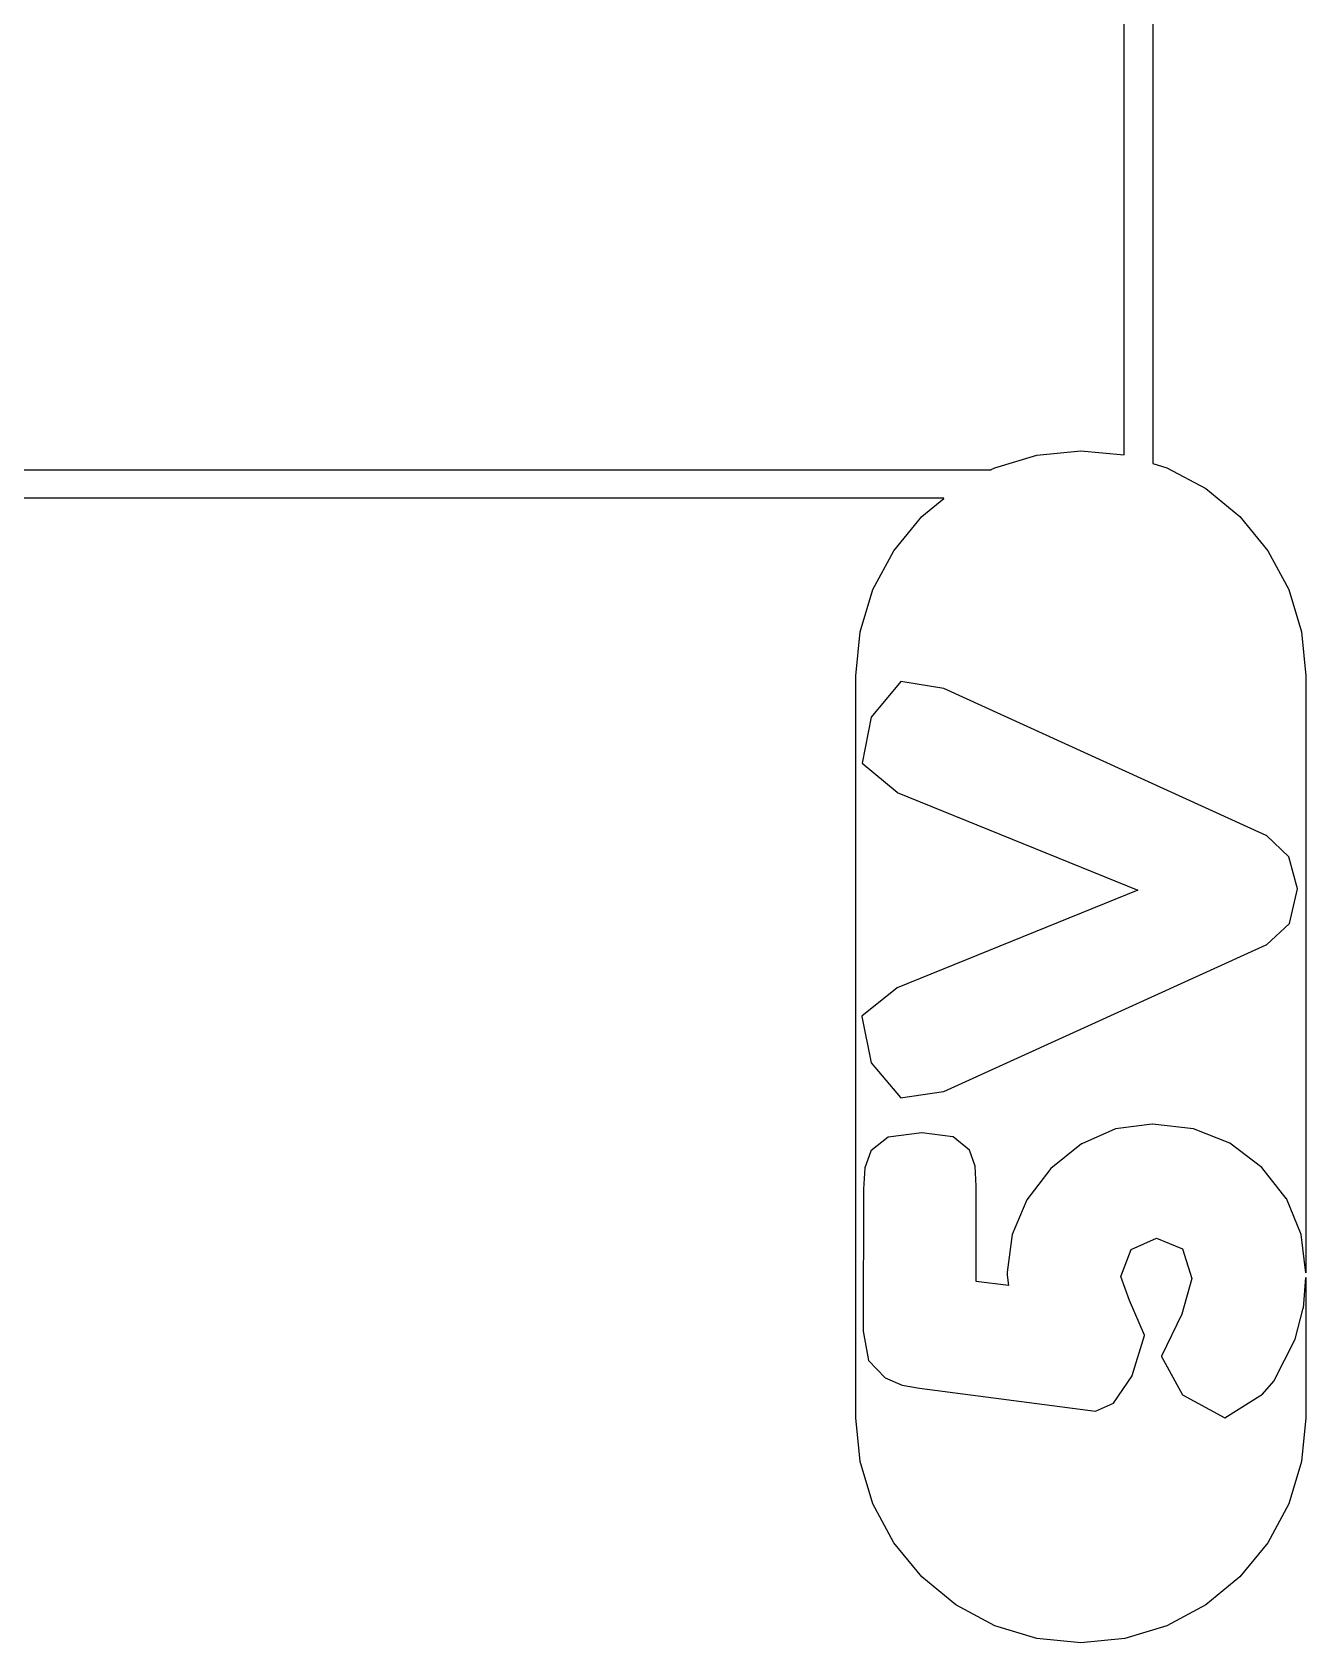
# Model space of a CAD drawing. Header units: metres. Extents: x 89 to 153, y -105 to 4.
# Drawn here: x 131.37 to 135.78, y -94.07 to -88.48 of the extents above; entities that cross this region are included whole.
import ezdxf

# ---------------------------------------------------------------- set-up
doc = ezdxf.new("R2010")
doc.units = ezdxf.units.M

msp = doc.modelspace()

# ---------------------------------------------------------------- linework, layer by layer
for points in [[(135.2495, -75.05), (135.2495, -89.9789), (135.2495, -89.9789), (135.2495, -89.9789), (135.2495, -89.9789), (135.2495, -89.9789), (135.2495, -89.9789), (135.2495, -89.9789), (135.2495, -89.9789), (135.2495, -89.9789), (135.2495, -89.9789), (135.2495, -89.9789), (135.2495, -89.9789), (135.2495, -89.979), (135.2495, -89.979), (135.2495, -89.979), (135.2495, -89.979), (135.2495, -89.979), (135.2495, -89.979), (135.2495, -89.979), (135.2495, -89.979), (135.2496, -89.979), (135.2496, -89.979), (135.2496, -89.979), (135.2496, -89.979), (135.2496, -89.979), (135.2496, -89.979), (135.2496, -89.9791), (135.2496, -89.9791), (135.2496, -89.9791), (135.2496, -89.9791), (135.2496, -89.9791), (135.2496, -89.9791), (135.2496, -89.9791), (135.2496, -89.9791), (135.2496, -89.9791), (135.2496, -89.9791), (135.2496, -89.9791), (135.2496, -89.9791), (135.2496, -89.9791), (135.2496, -89.9792), (135.2496, -89.9792), (135.2496, -89.9792), (135.2496, -89.9792), (135.2496, -89.9792), (135.2496, -89.9792), (135.2497, -89.9792), (135.2497, -89.9792), (135.2497, -89.9792), (135.2497, -89.9792), (135.2497, -89.9792), (135.2497, -89.9792), (135.2497, -89.9792), (135.2497, -89.9792), (135.2497, -89.9792), (135.2497, -89.9792), (135.2497, -89.9792), (135.2497, -89.9792), (135.2497, -89.9793), (135.2497, -89.9793), (135.2497, -89.9793), (135.2497, -89.9793), (135.2497, -89.9793), (135.2498, -89.9793), (135.2498, -89.9793), (135.2498, -89.9793), (135.2498, -89.9793), (135.2498, -89.9793), (135.2498, -89.9793), (135.2498, -89.9793), (135.2498, -89.9793), (135.2498, -89.9793), (135.2498, -89.9793), (135.2498, -89.9793), (135.2498, -89.9793), (135.2498, -89.9793), (135.2499, -89.9793), (135.2499, -89.9793), (135.2499, -89.9793), (135.2499, -89.9793), (135.2499, -89.9793), (135.2984, -89.994), (135.4332, -90.0661), (135.5513, -90.1631), (135.6483, -90.2812), (135.7204, -90.416), (135.7647, -90.5623), (135.7797, -90.7144), (135.7797, -92.783), (135.7635, -92.6502), (135.7635, -92.6501), (135.7635, -92.6501), (135.7635, -92.6501), (135.7635, -92.6501), (135.7635, -92.6501), (135.7635, -92.6501), (135.7635, -92.6501), (135.7635, -92.6501), (135.7635, -92.6501), (135.7635, -92.6501), (135.7635, -92.6501), (135.7635, -92.6501), (135.7635, -92.6501), (135.7635, -92.6501), (135.7635, -92.65), (135.7635, -92.65), (135.7635, -92.65), (135.7635, -92.65), (135.7635, -92.65), (135.7123, -92.5263), (135.7123, -92.5263), (135.7123, -92.5263), (135.7123, -92.5263), (135.7123, -92.5263), (135.7123, -92.5262), (135.7123, -92.5262), (135.7123, -92.5262), (135.7123, -92.5262), (135.7123, -92.5262), (135.7123, -92.5262), (135.7123, -92.5262), (135.7123, -92.5262), (135.7123, -92.5262), (135.7123, -92.5262), (135.7123, -92.5262), (135.7123, -92.5262), (135.7122, -92.5262), (135.7122, -92.5262), (135.7122, -92.5262), (135.627, -92.4181), (135.627, -92.4181), (135.627, -92.4181), (135.627, -92.4181), (135.627, -92.4181), (135.627, -92.4181), (135.627, -92.4181), (135.627, -92.4181), (135.627, -92.4181), (135.627, -92.4181), (135.627, -92.4181), (135.627, -92.4181), (135.6269, -92.4181), (135.6269, -92.4181), (135.6269, -92.4181), (135.6269, -92.4181), (135.6269, -92.4181), (135.6269, -92.4181), (135.6269, -92.4181), (135.6269, -92.4181), (135.5166, -92.3346), (135.5166, -92.3346), (135.5166, -92.3346), (135.5166, -92.3346), (135.5166, -92.3346), (135.5166, -92.3346), (135.5166, -92.3346), (135.5166, -92.3346), (135.5166, -92.3346), (135.5166, -92.3346), (135.5166, -92.3346), (135.5166, -92.3346), (135.5166, -92.3346), (135.5166, -92.3346), (135.5165, -92.3346), (135.5165, -92.3345), (135.5165, -92.3345), (135.5165, -92.3345), (135.5165, -92.3345), (135.5165, -92.3345), (135.3903, -92.2845), (135.3903, -92.2845), (135.3903, -92.2845), (135.3902, -92.2845), (135.3902, -92.2845), (135.3902, -92.2845), (135.3902, -92.2845), (135.3902, -92.2845), (135.3902, -92.2844), (135.3902, -92.2844), (135.3902, -92.2844), (135.3902, -92.2844), (135.3902, -92.2844), (135.3902, -92.2844), (135.3902, -92.2844), (135.3902, -92.2844), (135.3902, -92.2844), (135.3902, -92.2844), (135.3902, -92.2844), (135.3901, -92.2844), (135.2479, -92.2677), (135.2479, -92.2677), (135.2479, -92.2677), (135.2479, -92.2677), (135.2479, -92.2677), (135.2479, -92.2677), (135.2479, -92.2677), (135.2479, -92.2677), (135.2479, -92.2677), (135.2478, -92.2677), (135.2478, -92.2677), (135.2478, -92.2677), (135.2478, -92.2677), (135.2478, -92.2677), (135.2478, -92.2677), (135.2478, -92.2677), (135.2478, -92.2677), (135.2478, -92.2677), (135.2478, -92.2677), (135.2478, -92.2677), (135.1201, -92.2849), (135.1201, -92.2849), (135.1201, -92.2849), (135.1201, -92.2849), (135.1201, -92.2849), (135.1201, -92.2849), (135.1201, -92.2849), (135.1201, -92.2849), (135.12, -92.2849), (135.12, -92.2849), (135.12, -92.2849), (135.12, -92.2849), (135.12, -92.2849), (135.12, -92.2849), (135.12, -92.2849), (135.12, -92.2849), (135.12, -92.2849), (135.12, -92.2849), (135.12, -92.2849), (135.12, -92.285), (135.003, -92.3365), (135.003, -92.3365), (135.003, -92.3365), (135.003, -92.3365), (135.003, -92.3365), (135.003, -92.3365), (135.003, -92.3365), (135.003, -92.3365), (135.003, -92.3365), (135.003, -92.3365), (135.003, -92.3365), (135.0029, -92.3365), (135.0029, -92.3365), (135.0029, -92.3365), (135.0029, -92.3365), (135.0029, -92.3365), (135.0029, -92.3365), (135.0029, -92.3365), (135.0029, -92.3365), (135.0029, -92.3365), (134.8967, -92.4224), (134.8967, -92.4224), (134.8967, -92.4224), (134.8967, -92.4224), (134.8967, -92.4224), (134.8966, -92.4224), (134.8966, -92.4224), (134.8966, -92.4224), (134.8966, -92.4224), (134.8966, -92.4224), (134.8966, -92.4224), (134.8966, -92.4224), (134.8966, -92.4224), (134.8966, -92.4224), (134.8126, -92.5309), (134.8125, -92.5309), (134.8125, -92.5309), (134.8125, -92.5309), (134.8125, -92.5309), (134.8125, -92.531), (134.8125, -92.531), (134.8125, -92.531), (134.8125, -92.531), (134.8125, -92.531), (134.8125, -92.531), (134.8125, -92.531), (134.8125, -92.531), (134.8125, -92.531), (134.8125, -92.531), (134.8125, -92.531), (134.8125, -92.531), (134.8125, -92.531), (134.8125, -92.531), (134.8125, -92.531), (134.7621, -92.6505), (134.7621, -92.6505), (134.7621, -92.6505), (134.762, -92.6505), (134.762, -92.6505), (134.762, -92.6505), (134.762, -92.6505), (134.762, -92.6505), (134.762, -92.6505), (134.762, -92.6506), (134.762, -92.6506), (134.762, -92.6506), (134.762, -92.6506), (134.762, -92.6506), (134.762, -92.6506), (134.762, -92.6506), (134.762, -92.6506), (134.762, -92.6506), (134.762, -92.6506), (134.762, -92.6506), (134.7452, -92.7811), (134.7452, -92.7811), (134.7452, -92.7811), (134.7452, -92.7811), (134.7452, -92.7811), (134.7452, -92.7811), (134.7452, -92.7811), (134.7452, -92.7811), (134.7452, -92.7918), (134.7452, -92.7919), (134.7452, -92.7919), (134.7452, -92.7919), (134.7452, -92.7919), (134.7452, -92.7919), (134.7452, -92.7919), (134.7452, -92.7919), (134.7494, -92.8277), (134.6368, -92.8129), (134.6368, -92.4828), (134.6368, -92.4828), (134.6368, -92.4828), (134.6368, -92.4828), (134.6368, -92.4828), (134.6368, -92.4828), (134.6368, -92.4828), (134.6335, -92.4141), (134.6335, -92.4141), (134.6335, -92.4141), (134.6335, -92.4141), (134.6335, -92.4141), (134.6335, -92.4141), (134.6335, -92.4141), (134.6335, -92.4141), (134.6335, -92.4141), (134.6335, -92.4141), (134.6335, -92.4141), (134.6335, -92.4141), (134.6335, -92.414), (134.6335, -92.414), (134.6335, -92.414), (134.6335, -92.414), (134.6335, -92.414), (134.6335, -92.414), (134.6335, -92.414), (134.6335, -92.414), (134.6142, -92.3582), (134.6142, -92.3582), (134.6142, -92.3582), (134.6142, -92.3582), (134.6142, -92.3582), (134.6142, -92.3582), (134.6142, -92.3582), (134.6142, -92.3582), (134.6142, -92.3582), (134.6142, -92.3581), (134.6142, -92.3581), (134.6142, -92.3581), (134.6142, -92.3581), (134.6142, -92.3581), (134.6142, -92.3581), (134.6142, -92.3581), (134.6142, -92.3581), (134.6142, -92.3581), (134.6141, -92.3581), (134.6141, -92.3581), (134.6141, -92.3581), (134.6141, -92.3581), (134.6141, -92.3581), (134.6141, -92.3581), (134.6141, -92.358), (134.6141, -92.358), (134.6141, -92.358), (134.6141, -92.358), (134.6141, -92.358), (134.6141, -92.358), (134.6141, -92.358), (134.6141, -92.358), (134.6141, -92.358), (134.6141, -92.358), (134.6141, -92.358), (134.6141, -92.358), (134.6141, -92.358), (134.614, -92.358), (134.5572, -92.3118), (134.5572, -92.3118), (134.5572, -92.3118), (134.5572, -92.3118), (134.5572, -92.3118), (134.5572, -92.3118), (134.5571, -92.3118), (134.5571, -92.3118), (134.5571, -92.3118), (134.5571, -92.3118), (134.5571, -92.3118), (134.5571, -92.3118), (134.5571, -92.3118), (134.5571, -92.3118), (134.5571, -92.3118), (134.5571, -92.3118), (134.5571, -92.3118), (134.5571, -92.3118), (134.5571, -92.3118), (134.5571, -92.3118), (134.5571, -92.3118), (134.557, -92.3118), (134.557, -92.3118), (134.557, -92.3118), (134.557, -92.3118), (134.557, -92.3118), (134.557, -92.3118), (134.557, -92.3117), (134.557, -92.3117), (134.557, -92.3117), (134.557, -92.3117), (134.557, -92.3117), (134.557, -92.3117), (134.557, -92.3117), (134.557, -92.3117), (134.5569, -92.3117), (134.5569, -92.3117), (134.5569, -92.3117), (134.4496, -92.2978), (134.4496, -92.2978), (134.4496, -92.2978), (134.4496, -92.2978), (134.4496, -92.2978), (134.4496, -92.2978), (134.4496, -92.2978), (134.4496, -92.2978), (134.4496, -92.2978), (134.4496, -92.2978), (134.4496, -92.2978), (134.4496, -92.2978), (134.4495, -92.2978), (134.4495, -92.2978), (134.4495, -92.2978), (134.4495, -92.2978), (134.4495, -92.2978), (134.4495, -92.2978), (134.4495, -92.2978), (134.4495, -92.2978), (134.3326, -92.3128), (134.3325, -92.3128), (134.3325, -92.3128), (134.3325, -92.3128), (134.3325, -92.3128), (134.3325, -92.3128), (134.3325, -92.3128), (134.3325, -92.3128), (134.3325, -92.3128), (134.3325, -92.3128), (134.3325, -92.3128), (134.3325, -92.3128), (134.3325, -92.3128), (134.3325, -92.3128), (134.3325, -92.3128), (134.3324, -92.3128), (134.3324, -92.3128), (134.3324, -92.3128), (134.3324, -92.3128), (134.3324, -92.3128), (134.3324, -92.3128), (134.3324, -92.3129), (134.3324, -92.3129), (134.3324, -92.3129), (134.3324, -92.3129), (134.3324, -92.3129), (134.3324, -92.3129), (134.3324, -92.3129), (134.3324, -92.3129), (134.3324, -92.3129), (134.3323, -92.3129), (134.3323, -92.3129), (134.3323, -92.3129), (134.3323, -92.3129), (134.3323, -92.3129), (134.3323, -92.3129), (134.3323, -92.3129), (134.3323, -92.3129), (134.2722, -92.3612), (134.2722, -92.3612), (134.2722, -92.3612), (134.2722, -92.3612), (134.2722, -92.3612), (134.2722, -92.3612), (134.2722, -92.3612), (134.2722, -92.3612), (134.2722, -92.3612), (134.2722, -92.3612), (134.2722, -92.3612), (134.2722, -92.3613), (134.2722, -92.3613), (134.2722, -92.3613), (134.2721, -92.3613), (134.2721, -92.3613), (134.2721, -92.3613), (134.2721, -92.3613), (134.2721, -92.3613), (134.2721, -92.3613), (134.2721, -92.3613), (134.2721, -92.3613), (134.2721, -92.3613), (134.2721, -92.3613), (134.2721, -92.3613), (134.2721, -92.3613), (134.2721, -92.3613), (134.2721, -92.3614), (134.2721, -92.3614), (134.2721, -92.3614), (134.2721, -92.3614), (134.2721, -92.3614), (134.2721, -92.3614), (134.2721, -92.3614), (134.2721, -92.3614), (134.2721, -92.3614), (134.2721, -92.3614), (134.2721, -92.3614), (134.2517, -92.4194), (134.2517, -92.4194), (134.2517, -92.4194), (134.2517, -92.4194), (134.2517, -92.4194), (134.2517, -92.4194), (134.2517, -92.4194), (134.2517, -92.4194), (134.2517, -92.4194), (134.2517, -92.4194), (134.2517, -92.4194), (134.2517, -92.4194), (134.2517, -92.4195), (134.2517, -92.4195), (134.2516, -92.4195), (134.2516, -92.4195), (134.2516, -92.4195), (134.2516, -92.4195), (134.2516, -92.4195), (134.2516, -92.4195), (134.2474, -92.4935), (134.2474, -92.4935), (134.2474, -92.4935), (134.2474, -92.4935), (134.2474, -92.4935), (134.2474, -92.4936), (134.2474, -92.4936), (134.2474, -92.4936), (134.2452, -92.985), (134.2452, -92.985), (134.2452, -92.985), (134.2452, -92.985), (134.2452, -92.985), (134.2452, -92.985), (134.2452, -92.985), (134.2452, -92.985), (134.2452, -92.985), (134.2452, -92.985), (134.2452, -92.985), (134.2452, -92.9851), (134.2452, -92.9851), (134.2452, -92.9851), (134.2645, -93.087), (134.2645, -93.087), (134.2645, -93.087), (134.2645, -93.087), (134.2645, -93.087), (134.2645, -93.087), (134.2645, -93.087), (134.2645, -93.087), (134.2645, -93.0871), (134.2645, -93.0871), (134.2645, -93.0871), (134.2646, -93.0871), (134.2646, -93.0871), (134.2646, -93.0871), (134.2646, -93.0871), (134.2646, -93.0871), (134.2646, -93.0871), (134.2646, -93.0871), (134.2646, -93.0871), (134.2646, -93.0871), (134.2646, -93.0871), (134.2646, -93.0872), (134.2646, -93.0872), (134.2646, -93.0872), (134.2646, -93.0872), (134.2646, -93.0872), (134.2646, -93.0872), (134.2646, -93.0872), (134.2646, -93.0872), (134.2646, -93.0872), (134.2646, -93.0872), (134.2646, -93.0872), (134.2646, -93.0872), (134.2646, -93.0872), (134.2646, -93.0872), (134.2646, -93.0872), (134.2646, -93.0872), (134.2647, -93.0873), (134.3215, -93.1473), (134.3215, -93.1473), (134.3215, -93.1473), (134.3215, -93.1474), (134.3215, -93.1474), (134.3216, -93.1474), (134.3216, -93.1474), (134.3216, -93.1474), (134.3216, -93.1474), (134.3216, -93.1474), (134.3216, -93.1474), (134.3216, -93.1474), (134.3216, -93.1474), (134.3216, -93.1474), (134.3216, -93.1474), (134.3216, -93.1474), (134.3216, -93.1474), (134.3216, -93.1474), (134.3216, -93.1474), (134.3216, -93.1474), (134.3217, -93.1474), (134.3217, -93.1474), (134.3217, -93.1474), (134.3217, -93.1475), (134.3217, -93.1475), (134.3217, -93.1475), (134.3807, -93.1721), (134.3807, -93.1721), (134.3807, -93.1721), (134.3807, -93.1721), (134.3807, -93.1721), (134.3807, -93.1721), (134.3808, -93.1722), (134.3808, -93.1722), (134.3808, -93.1722), (134.3808, -93.1722), (134.3808, -93.1722), (134.3808, -93.1722), (134.3808, -93.1722), (134.3808, -93.1722), (134.4409, -93.1829), (134.4409, -93.1829), (134.4409, -93.1829), (134.4409, -93.1829), (134.4409, -93.1829), (134.4409, -93.1829), (134.4409, -93.1829), (135.0504, -93.2623), (135.0504, -93.2623), (135.0504, -93.2623), (135.0504, -93.2623), (135.0504, -93.2623), (135.0504, -93.2623), (135.0504, -93.2623), (135.0504, -93.2623), (135.0504, -93.2623), (135.0504, -93.2623), (135.0504, -93.2623), (135.0505, -93.2623), (135.0505, -93.2623), (135.0505, -93.2623), (135.0505, -93.2623), (135.0505, -93.2623), (135.0505, -93.2623), (135.0505, -93.2623), (135.0505, -93.2623), (135.0505, -93.2623), (135.0505, -93.2623), (135.0506, -93.2623), (135.0506, -93.2623), (135.0506, -93.2623), (135.0506, -93.2623), (135.0506, -93.2623), (135.0506, -93.2623), (135.0506, -93.2623), (135.0506, -93.2623), (135.0506, -93.2623), (135.0506, -93.2623), (135.0506, -93.2623), (135.1129, -93.2354), (135.1129, -93.2354), (135.1129, -93.2354), (135.1129, -93.2354), (135.1129, -93.2354), (135.1129, -93.2354), (135.1129, -93.2354), (135.1129, -93.2354), (135.1129, -93.2354), (135.1129, -93.2354), (135.1129, -93.2354), (135.1129, -93.2354), (135.1129, -93.2354), (135.1129, -93.2354), (135.113, -93.2354), (135.113, -93.2354), (135.113, -93.2354), (135.113, -93.2354), (135.113, -93.2354), (135.113, -93.2354), (135.113, -93.2354), (135.113, -93.2353), (135.113, -93.2353), (135.113, -93.2353), (135.113, -93.2353), (135.113, -93.2353), (135.113, -93.2353), (135.113, -93.2353), (135.113, -93.2353), (135.113, -93.2353), (135.113, -93.2353), (135.113, -93.2353), (135.1131, -93.2353), (135.1131, -93.2353), (135.1131, -93.2353), (135.1131, -93.2353), (135.1131, -93.2353), (135.1131, -93.2353), (135.1775, -93.1398), (135.1775, -93.1398), (135.1775, -93.1398), (135.1775, -93.1397), (135.1775, -93.1397), (135.1775, -93.1397), (135.1775, -93.1397), (135.1775, -93.1397), (135.1775, -93.1397), (135.1775, -93.1397), (135.1775, -93.1397), (135.1775, -93.1397), (135.1775, -93.1397), (135.1775, -93.1397), (135.1775, -93.1397), (135.1775, -93.1397), (135.1775, -93.1397), (135.1775, -93.1396), (135.1775, -93.1396), (135.1775, -93.1396), (135.2204, -93.0001), (135.2204, -93.0001), (135.2204, -93.0001), (135.2204, -93.0001), (135.2204, -93.0001), (135.2204, -93.0001), (135.2204, -93.0001), (135.2204, -93.0001), (135.2204, -93.0001), (135.2205, -93.0001), (135.2205, -93.0001), (135.2205, -93.0001), (135.2205, -93), (135.2205, -93), (135.2205, -93), (135.2205, -93), (135.2205, -93), (135.2205, -93), (135.2205, -93), (135.2205, -93), (135.2205, -93), (135.2205, -93), (135.2205, -93), (135.2205, -93), (135.2205, -92.9999), (135.2205, -92.9999), (135.2205, -92.9999), (135.2205, -92.9999), (135.2205, -92.9999), (135.2204, -92.9999), (135.2204, -92.9999), (135.2204, -92.9999), (135.2204, -92.9999), (135.2204, -92.9999), (135.2204, -92.9999), (135.2204, -92.9999), (135.2204, -92.9999), (135.2204, -92.9999), (135.2204, -92.9998), (135.2204, -92.9998), (135.2204, -92.9998), (135.2204, -92.9998), (135.2204, -92.9998), (135.2204, -92.9998), (135.1689, -92.8796), (135.1389, -92.7961), (135.1742, -92.7021), (135.2629, -92.6636), (135.3526, -92.6999), (135.3847, -92.8026), (135.3504, -92.9269), (135.2796, -93.0727), (135.2796, -93.0728), (135.2796, -93.0728), (135.2796, -93.0728), (135.2796, -93.0728), (135.2796, -93.0728), (135.2796, -93.0728), (135.2796, -93.0728), (135.2796, -93.0728), (135.2796, -93.0728), (135.2796, -93.0728), (135.2796, -93.0728), (135.2796, -93.0728), (135.2796, -93.0728), (135.2796, -93.0728), (135.2796, -93.0729), (135.2796, -93.0729), (135.2796, -93.0729), (135.2795, -93.0729), (135.2795, -93.0729), (135.2795, -93.0729), (135.2795, -93.0729), (135.2795, -93.0729), (135.2795, -93.0729), (135.2795, -93.0729), (135.2795, -93.0729), (135.2795, -93.0729), (135.2795, -93.0729), (135.2795, -93.0729), (135.2795, -93.073), (135.2795, -93.073), (135.2795, -93.073), (135.2795, -93.073), (135.2795, -93.073), (135.2795, -93.073), (135.2795, -93.073), (135.2795, -93.073), (135.2795, -93.073), (135.2795, -93.073), (135.2795, -93.073), (135.2795, -93.073), (135.2796, -93.0731), (135.2796, -93.0731), (135.2796, -93.0731), (135.2796, -93.0731), (135.2796, -93.0731), (135.2796, -93.0731), (135.2796, -93.0731), (135.2796, -93.0731), (135.2796, -93.0731), (135.2796, -93.0731), (135.2796, -93.0731), (135.2796, -93.0731), (135.2796, -93.0731), (135.2796, -93.0732), (135.2796, -93.0732), (135.2796, -93.0732), (135.2796, -93.0732), (135.2796, -93.0732), (135.2796, -93.0732), (135.2796, -93.0732), (135.2796, -93.0732), (135.3526, -93.2062), (135.3526, -93.2063), (135.3526, -93.2063), (135.3526, -93.2063), (135.3526, -93.2063), (135.3526, -93.2063), (135.3526, -93.2063), (135.3526, -93.2063), (135.3526, -93.2063), (135.3526, -93.2063), (135.3526, -93.2063), (135.3526, -93.2063), (135.3526, -93.2063), (135.3526, -93.2063), (135.3526, -93.2063), (135.3526, -93.2063), (135.3526, -93.2063), (135.3526, -93.2064), (135.3527, -93.2064), (135.3527, -93.2064), (135.3527, -93.2064), (135.3527, -93.2064), (135.3527, -93.2064), (135.3527, -93.2064), (135.3527, -93.2064), (135.3527, -93.2064), (135.3527, -93.2064), (135.3527, -93.2064), (135.3527, -93.2064), (135.3527, -93.2064), (135.3527, -93.2064), (135.3527, -93.2064), (135.3527, -93.2064), (135.3527, -93.2064), (135.3527, -93.2064), (135.3528, -93.2064), (135.3528, -93.2064), (135.3528, -93.2064), (135.4987, -93.2858), (135.4987, -93.2859), (135.4987, -93.2859), (135.4987, -93.2859), (135.4987, -93.2859), (135.4987, -93.2859), (135.4987, -93.2859), (135.4987, -93.2859), (135.4987, -93.2859), (135.4988, -93.2859), (135.4988, -93.2859), (135.4988, -93.2859), (135.4988, -93.2859), (135.4988, -93.2859), (135.4988, -93.2859), (135.4988, -93.2859), (135.4988, -93.2859), (135.4988, -93.2859), (135.4988, -93.2859), (135.4988, -93.2859), (135.4988, -93.2859), (135.4988, -93.2859), (135.4988, -93.2859), (135.4989, -93.2859), (135.4989, -93.2859), (135.4989, -93.2859), (135.4989, -93.2859), (135.4989, -93.2859), (135.4989, -93.2859), (135.4989, -93.2859), (135.4989, -93.2859), (135.4989, -93.2859), (135.4989, -93.2859), (135.4989, -93.2859), (135.4989, -93.2859), (135.499, -93.2859), (135.499, -93.2859), (135.499, -93.2859), (135.499, -93.2859), (135.499, -93.2859), (135.499, -93.2859), (135.499, -93.2859), (135.499, -93.2859), (135.499, -93.2859), (135.499, -93.2859), (135.499, -93.2859), (135.499, -93.2859), (135.499, -93.2859), (135.4991, -93.2859), (135.4991, -93.2859), (135.4991, -93.2859), (135.4991, -93.2859), (135.4991, -93.2859), (135.4991, -93.2859), (135.4991, -93.2859), (135.4991, -93.2859), (135.4991, -93.2859), (135.4991, -93.2859), (135.4991, -93.2859), (135.4991, -93.2859), (135.4991, -93.2859), (135.4991, -93.2859), (135.4992, -93.2859), (135.4992, -93.2858), (135.4992, -93.2858), (135.4992, -93.2858), (135.4992, -93.2858), (135.4992, -93.2858), (135.6301, -93.2043), (135.6301, -93.2043), (135.6301, -93.2043), (135.6301, -93.2043), (135.6301, -93.2043), (135.6301, -93.2043), (135.6301, -93.2043), (135.6301, -93.2043), (135.6301, -93.2043), (135.6302, -93.2042), (135.6302, -93.2042), (135.6302, -93.2042), (135.6302, -93.2042), (135.6302, -93.2042), (135.6302, -93.2042), (135.6302, -93.2042), (135.6302, -93.2042), (135.6302, -93.2042), (135.6302, -93.2042), (135.6302, -93.2042), (135.6688, -93.1591), (135.6688, -93.1591), (135.6688, -93.1591), (135.6689, -93.1591), (135.6689, -93.1591), (135.6689, -93.1591), (135.6689, -93.1591), (135.6689, -93.1591), (135.6689, -93.1591), (135.6689, -93.1591), (135.6689, -93.1591), (135.6689, -93.159), (135.6689, -93.159), (135.6689, -93.159), (135.7429, -93.0131), (135.7429, -93.0131), (135.7429, -93.0131), (135.7429, -93.0131), (135.7429, -93.0131), (135.743, -93.0131), (135.743, -93.0131), (135.743, -93.0131), (135.743, -93.013), (135.743, -93.013), (135.743, -93.013), (135.743, -93.013), (135.743, -93.013), (135.743, -93.013), (135.7711, -92.9057), (135.7711, -92.9057), (135.7711, -92.9057), (135.7711, -92.9057), (135.7711, -92.9057), (135.7711, -92.9057), (135.7711, -92.9057), (135.7711, -92.9057), (135.7711, -92.9057), (135.7712, -92.9056), (135.7712, -92.9056), (135.7712, -92.9056), (135.7712, -92.9056), (135.7712, -92.9056), (135.7797, -92.7999), (135.7797, -93.2856), (135.7647, -93.4377), (135.7204, -93.584), (135.6483, -93.7188), (135.5513, -93.8369), (135.4332, -93.9339), (135.2984, -94.006), (135.1521, -94.0503), (135, -94.0653), (134.8479, -94.0503), (134.7016, -94.006), (134.5668, -93.9339), (134.4487, -93.8369), (134.3517, -93.7188), (134.2796, -93.584), (134.2353, -93.4377), (134.2203, -93.2856), (134.2203, -90.7144), (134.2353, -90.5623), (134.2796, -90.416), (134.3517, -90.2812), (134.4487, -90.1631), (134.525, -90.1004), (134.525, -90.1004), (134.525, -90.1004), (134.525, -90.1004), (134.525, -90.1004), (134.525, -90.1004), (134.525, -90.1004), (134.525, -90.1004), (134.525, -90.1004), (134.5251, -90.1004), (134.5251, -90.1004), (134.5251, -90.1004), (134.5251, -90.1003), (134.5251, -90.1003), (134.5251, -90.1003), (134.5251, -90.1003), (134.5251, -90.1003), (134.5251, -90.1003), (134.5251, -90.1003), (134.5251, -90.1003), (134.5251, -90.1003), (134.5251, -90.1003), (134.5251, -90.1003), (134.5251, -90.1003), (134.5251, -90.1003), (134.5251, -90.1003), (134.5251, -90.1002), (134.5251, -90.1002), (134.5251, -90.1002), (134.5251, -90.1002), (134.5251, -90.1002), (134.5251, -90.1002), (134.5252, -90.1002), (134.5252, -90.1002), (134.5252, -90.1002), (134.5252, -90.1002), (134.5252, -90.1002), (134.5252, -90.1002), (134.5252, -90.1002), (134.5252, -90.1001), (134.5252, -90.1001), (134.5252, -90.1001), (134.5252, -90.1001), (134.5252, -90.1001), (134.5252, -90.1001), (134.5252, -90.1001), (134.5252, -90.1001), (134.5252, -90.1001), (134.5252, -90.1001), (134.5252, -90.1001), (134.5252, -90.1001), (134.5252, -90.1), (134.5252, -90.1), (134.5252, -90.1), (134.5252, -90.1), (134.5252, -90.1), (134.5252, -90.1), (134.5252, -90.1), (134.5252, -90.1), (134.5252, -90.1), (134.5252, -90.1), (134.5252, -90.1), (134.5252, -90.1), (134.5252, -90.1), (134.5252, -90.1), (134.5252, -90.0999), (134.5252, -90.0999), (134.5252, -90.0999), (134.5252, -90.0999), (134.5252, -90.0999), (134.5252, -90.0999), (134.5252, -90.0999), (134.5252, -90.0999), (134.5252, -90.0999), (134.5252, -90.0999), (134.5252, -90.0999), (134.5252, -90.0999), (134.5252, -90.0998), (134.5251, -90.0998), (134.5251, -90.0998), (134.5251, -90.0998), (134.5251, -90.0998), (134.5251, -90.0998), (134.5251, -90.0998), (134.5251, -90.0998), (134.5251, -90.0998), (134.5251, -90.0998), (134.5251, -90.0998), (134.5251, -90.0998), (134.5251, -90.0998), (134.5251, -90.0997), (134.5251, -90.0997), (134.5251, -90.0997), (134.5251, -90.0997), (134.5251, -90.0997), (134.5251, -90.0997), (134.5251, -90.0997), (134.5251, -90.0997), (134.5251, -90.0997), (134.5251, -90.0997), (134.5251, -90.0997), (134.525, -90.0997), (134.525, -90.0997), (134.525, -90.0997), (134.525, -90.0997), (134.525, -90.0997), (134.525, -90.0997), (134.525, -90.0996), (134.525, -90.0996), (134.525, -90.0996), (134.525, -90.0996), (134.525, -90.0996), (134.525, -90.0996), (134.525, -90.0996), (134.525, -90.0996), (134.525, -90.0996), (134.525, -90.0996), (134.5249, -90.0996), (134.5249, -90.0996), (134.5249, -90.0996), (134.5249, -90.0996), (134.5249, -90.0996), (134.5249, -90.0996), (134.5249, -90.0996), (134.5249, -90.0996), (134.5249, -90.0996), (134.5249, -90.0996), (134.5249, -90.0996), (134.5249, -90.0996), (134.5249, -90.0996), (134.5249, -90.0996), (134.5248, -90.0996), (134.5248, -90.0995), (134.5248, -90.0995), (134.5248, -90.0995), (134.5248, -90.0995), (134.5248, -90.0995), (134.5248, -90.0995), (134.5248, -90.0995), (134.5248, -90.0995), (134.5248, -90.0995), (134.5248, -90.0995), (134.5248, -90.0995), (134.5247, -90.0995), (134.5247, -90.0995), (134.5247, -90.0995), (134.5247, -90.0995), (134.5247, -90.0995), (134.5247, -90.0995), (134.5247, -90.0995), (134.5247, -90.0995), (134.5247, -90.0995), (129.268, -90.0995)], [(129.2566, -90.0005), (134.6895, -90.0005), (134.6895, -90.0005), (134.6895, -90.0005), (134.6895, -90.0005), (134.6895, -90.0005), (134.6895, -90.0005), (134.6895, -90.0005), (134.6895, -90.0005), (134.6895, -90.0005), (134.6895, -90.0005), (134.6895, -90.0005), (134.6895, -90.0005), (134.6896, -90.0005), (134.6896, -90.0005), (134.6896, -90.0005), (134.6896, -90.0005), (134.6896, -90.0005), (134.6896, -90.0005), (134.6896, -90.0005), (134.6896, -90.0005), (134.6896, -90.0004), (134.6896, -90.0004), (134.6896, -90.0004), (134.6896, -90.0004), (134.6897, -90.0004), (134.6897, -90.0004), (134.6897, -90.0004), (134.6897, -90.0004), (134.6897, -90.0004), (134.6897, -90.0004), (134.6897, -90.0004), (134.6897, -90.0004), (134.7016, -89.994), (134.8479, -89.9497), (135, -89.9347), (135.1499, -89.9495), (135.1499, -89.9495), (135.1499, -89.9495), (135.15, -89.9495), (135.15, -89.9495), (135.15, -89.9495), (135.15, -89.9495), (135.15, -89.9495), (135.15, -89.9495), (135.15, -89.9495), (135.15, -89.9495), (135.15, -89.9495), (135.15, -89.9495), (135.15, -89.9495), (135.15, -89.9495), (135.15, -89.9495), (135.15, -89.9495), (135.1501, -89.9495), (135.1501, -89.9495), (135.1501, -89.9495), (135.1501, -89.9495), (135.1501, -89.9494), (135.1501, -89.9494), (135.1501, -89.9494), (135.1501, -89.9494), (135.1501, -89.9494), (135.1501, -89.9494), (135.1501, -89.9494), (135.1501, -89.9494), (135.1502, -89.9494), (135.1502, -89.9494), (135.1502, -89.9494), (135.1502, -89.9494), (135.1502, -89.9494), (135.1502, -89.9494), (135.1502, -89.9494), (135.1502, -89.9494), (135.1502, -89.9494), (135.1502, -89.9494), (135.1502, -89.9494), (135.1502, -89.9494), (135.1502, -89.9494), (135.1503, -89.9494), (135.1503, -89.9494), (135.1503, -89.9494), (135.1503, -89.9494), (135.1503, -89.9494), (135.1503, -89.9494), (135.1503, -89.9493), (135.1503, -89.9493), (135.1503, -89.9493), (135.1503, -89.9493), (135.1503, -89.9493), (135.1503, -89.9493), (135.1503, -89.9493), (135.1503, -89.9493), (135.1503, -89.9493), (135.1503, -89.9493), (135.1503, -89.9493), (135.1504, -89.9493), (135.1504, -89.9493), (135.1504, -89.9493), (135.1504, -89.9493), (135.1504, -89.9493), (135.1504, -89.9493), (135.1504, -89.9493), (135.1504, -89.9492), (135.1504, -89.9492), (135.1504, -89.9492), (135.1504, -89.9492), (135.1504, -89.9492), (135.1504, -89.9492), (135.1504, -89.9492), (135.1504, -89.9492), (135.1504, -89.9492), (135.1504, -89.9492), (135.1504, -89.9492), (135.1504, -89.9492), (135.1504, -89.9492), (135.1504, -89.9492), (135.1504, -89.9491), (135.1504, -89.9491), (135.1504, -89.9491), (135.1504, -89.9491), (135.1505, -89.9491), (135.1505, -89.9491), (135.1505, -89.9491), (135.1505, -89.9491), (135.1505, -89.9491), (135.1505, -89.9491), (135.1505, -89.9491), (135.1505, -89.9491), (135.1505, -89.949), (135.1505, -89.949), (135.1505, -89.949), (135.1505, -89.949), (135.1505, -89.949), (135.1505, -89.949), (135.1505, -89.949), (135.1505, -89.949), (135.1505, -89.949), (135.1505, -89.949), (135.1505, -89.949), (135.1505, -89.949), (135.1505, -75.1)], [(134.2411, -91.8945), (134.2411, -91.8945), (134.2411, -91.8945), (134.2411, -91.8945), (134.2411, -91.8945), (134.2411, -91.8945), (134.2411, -91.8945), (134.2411, -91.8945), (134.241, -91.8945), (134.241, -91.8945), (134.241, -91.8945), (134.241, -91.8945), (134.241, -91.8945), (134.241, -91.8945), (134.241, -91.8945), (134.241, -91.8945), (134.241, -91.8946), (134.241, -91.8946), (134.241, -91.8946), (134.241, -91.8946), (134.241, -91.8946), (134.241, -91.8946), (134.241, -91.8946), (134.241, -91.8946), (134.241, -91.8946), (134.241, -91.8946), (134.241, -91.8946), (134.241, -91.8946), (134.241, -91.8946), (134.241, -91.8947), (134.241, -91.8947), (134.241, -91.8947), (134.2409, -91.8947), (134.2409, -91.8947), (134.2409, -91.8947), (134.2409, -91.8947), (134.2409, -91.8947), (134.2409, -91.8947), (134.2409, -91.8947), (134.2409, -91.8947), (134.2409, -91.8947), (134.2409, -91.8948), (134.2409, -91.8948), (134.2409, -91.8948), (134.2409, -91.8948), (134.2409, -91.8948), (134.2409, -91.8948), (134.2409, -91.8948), (134.2409, -91.8948), (134.2409, -91.8948), (134.2409, -91.8948), (134.2409, -91.8948), (134.2409, -91.8948), (134.2409, -91.8948), (134.2409, -91.8948), (134.2409, -91.8949), (134.2409, -91.8949), (134.2409, -91.8949), (134.2409, -91.8949), (134.2409, -91.8949), (134.2409, -91.8949), (134.2409, -91.8949), (134.2409, -91.8949), (134.2409, -91.8949), (134.2409, -91.8949), (134.2409, -91.8949), (134.2409, -91.8949), (134.2731, -92.0559), (134.2731, -92.0559), (134.2731, -92.0559), (134.2731, -92.0559), (134.2731, -92.0559), (134.2731, -92.0559), (134.2731, -92.0559), (134.2731, -92.0559), (134.2731, -92.056), (134.2731, -92.056), (134.2731, -92.056), (134.2731, -92.056), (134.2731, -92.056), (134.2731, -92.056), (134.2731, -92.056), (134.2732, -92.056), (134.2732, -92.056), (134.2732, -92.056), (134.2732, -92.056), (134.2732, -92.056), (134.2732, -92.056), (134.2732, -92.0561), (134.2732, -92.0561), (134.2732, -92.0561), (134.2732, -92.0561), (134.2732, -92.0561), (134.2732, -92.0561), (134.2732, -92.0561), (134.2732, -92.0561), (134.2732, -92.0561), (134.2732, -92.0561), (134.2732, -92.0561), (134.3752, -92.1763), (134.3752, -92.1763), (134.3752, -92.1763), (134.3752, -92.1763), (134.3752, -92.1763), (134.3752, -92.1763), (134.3752, -92.1763), (134.3752, -92.1763), (134.3752, -92.1763), (134.3752, -92.1763), (134.3752, -92.1763), (134.3752, -92.1764), (134.3752, -92.1764), (134.3752, -92.1764), (134.3752, -92.1764), (134.3752, -92.1764), (134.3752, -92.1764), (134.3753, -92.1764), (134.3753, -92.1764), (134.3753, -92.1764), (134.3753, -92.1764), (134.3753, -92.1764), (134.3753, -92.1764), (134.3753, -92.1764), (134.3753, -92.1764), (134.3753, -92.1764), (134.3753, -92.1764), (134.3753, -92.1764), (134.3753, -92.1764), (134.3753, -92.1764), (134.3754, -92.1764), (134.3754, -92.1764), (134.3754, -92.1764), (134.3754, -92.1764), (134.3754, -92.1764), (134.3754, -92.1764), (134.3754, -92.1764), (134.3754, -92.1764), (134.3754, -92.1765), (134.3754, -92.1765), (134.3754, -92.1765), (134.3754, -92.1765), (134.3755, -92.1765), (134.3755, -92.1765), (134.3755, -92.1765), (134.3755, -92.1765), (134.3755, -92.1765), (134.3755, -92.1765), (134.3755, -92.1765), (134.3755, -92.1765), (134.3755, -92.1765), (134.3755, -92.1765), (134.3755, -92.1765), (134.3755, -92.1765), (134.3756, -92.1765), (134.3756, -92.1765), (134.3756, -92.1765), (134.3756, -92.1765), (134.3756, -92.1765), (134.3756, -92.1765), (134.3756, -92.1765), (134.3756, -92.1765), (134.5247, -92.155), (134.5248, -92.155), (134.5248, -92.155), (134.5248, -92.155), (134.5248, -92.155), (134.5248, -92.155), (134.5248, -92.155), (134.5248, -92.155), (134.5248, -92.155), (134.5248, -92.155), (134.5248, -92.155), (134.5248, -92.155), (134.5248, -92.155), (134.5248, -92.155), (134.5249, -92.155), (134.5249, -92.155), (134.5249, -92.155), (134.5249, -92.155), (134.5249, -92.155), (134.5249, -92.155), (135.6429, -91.6464), (135.6429, -91.6464), (135.6429, -91.6464), (135.6429, -91.6464), (135.6429, -91.6464), (135.6429, -91.6464), (135.643, -91.6464), (135.643, -91.6464), (135.643, -91.6463), (135.643, -91.6463), (135.643, -91.6463), (135.643, -91.6463), (135.643, -91.6463), (135.643, -91.6463), (135.643, -91.6463), (135.643, -91.6463), (135.643, -91.6463), (135.643, -91.6463), (135.643, -91.6463), (135.643, -91.6463), (135.7235, -91.5733), (135.7235, -91.5733), (135.7235, -91.5733), (135.7235, -91.5733), (135.7235, -91.5733), (135.7235, -91.5733), (135.7235, -91.5733), (135.7235, -91.5733), (135.7236, -91.5733), (135.7236, -91.5733), (135.7236, -91.5733), (135.7236, -91.5733), (135.7236, -91.5733), (135.7236, -91.5733), (135.7236, -91.5732), (135.7236, -91.5732), (135.7236, -91.5732), (135.7236, -91.5732), (135.7236, -91.5732), (135.7236, -91.5732), (135.7236, -91.5732), (135.7236, -91.5732), (135.7236, -91.5732), (135.7236, -91.5732), (135.7236, -91.5732), (135.7236, -91.5732), (135.7236, -91.5732), (135.7236, -91.5731), (135.7236, -91.5731), (135.7236, -91.5731), (135.7237, -91.5731), (135.7237, -91.5731), (135.7237, -91.5731), (135.7237, -91.5731), (135.7237, -91.5731), (135.7237, -91.5731), (135.7237, -91.5731), (135.7237, -91.5731), (135.7505, -91.4529), (135.7505, -91.4529), (135.7505, -91.4529), (135.7505, -91.4529), (135.7505, -91.4529), (135.7505, -91.4529), (135.7505, -91.4529), (135.7505, -91.4529), (135.7505, -91.4528), (135.7505, -91.4528), (135.7505, -91.4528), (135.7505, -91.4528), (135.7505, -91.4528), (135.7505, -91.4528), (135.7505, -91.4528), (135.7505, -91.4528), (135.7505, -91.4528), (135.7505, -91.4528), (135.7505, -91.4528), (135.7505, -91.4528), (135.7505, -91.4527), (135.7505, -91.4527), (135.7505, -91.4527), (135.7505, -91.4527), (135.7505, -91.4527), (135.7505, -91.4527), (135.7505, -91.4527), (135.7505, -91.4527), (135.7505, -91.4527), (135.7505, -91.4527), (135.7505, -91.4527), (135.7505, -91.4527), (135.7215, -91.3421), (135.7215, -91.3421), (135.7215, -91.3421), (135.7215, -91.3421), (135.7215, -91.3421), (135.7215, -91.3421), (135.7215, -91.3421), (135.7215, -91.3421), (135.7215, -91.3421), (135.7215, -91.3421), (135.7215, -91.3421), (135.7215, -91.3421), (135.7215, -91.3421), (135.7215, -91.3421), (135.7215, -91.3421), (135.7215, -91.342), (135.7215, -91.342), (135.7215, -91.342), (135.7215, -91.342), (135.7215, -91.342), (135.7215, -91.342), (135.7214, -91.342), (135.7214, -91.342), (135.7214, -91.342), (135.7214, -91.342), (135.7214, -91.342), (135.7214, -91.342), (135.7214, -91.342), (135.7214, -91.342), (135.7214, -91.342), (135.7214, -91.3419), (135.7214, -91.3419), (135.7214, -91.3419), (135.7214, -91.3419), (135.7214, -91.3419), (135.7214, -91.3419), (135.7214, -91.3419), (135.7214, -91.3419), (135.643, -91.2679), (135.643, -91.2679), (135.643, -91.2679), (135.643, -91.2679), (135.643, -91.2679), (135.643, -91.2678), (135.643, -91.2678), (135.643, -91.2678), (135.643, -91.2678), (135.643, -91.2678), (135.643, -91.2678), (135.643, -91.2678), (135.643, -91.2678), (135.643, -91.2678), (135.6429, -91.2678), (135.6429, -91.2678), (135.6429, -91.2678), (135.6429, -91.2678), (135.6429, -91.2678), (135.6429, -91.2678), (134.5249, -90.7592), (134.5249, -90.7592), (134.5249, -90.7592), (134.5249, -90.7592), (134.5249, -90.7592), (134.5249, -90.7592), (134.5248, -90.7592), (134.5248, -90.7592), (134.5248, -90.7592), (134.5248, -90.7592), (134.5248, -90.7592), (134.5248, -90.7592), (134.5248, -90.7592), (134.5248, -90.7592), (134.5248, -90.7592), (134.5248, -90.7592), (134.5248, -90.7592), (134.5248, -90.7592), (134.5248, -90.7592), (134.5248, -90.7592), (134.3767, -90.7345), (134.3767, -90.7345), (134.3767, -90.7345), (134.3767, -90.7345), (134.3767, -90.7345), (134.3767, -90.7345), (134.3766, -90.7345), (134.3766, -90.7345), (134.3766, -90.7345), (134.3766, -90.7345), (134.3766, -90.7345), (134.3766, -90.7345), (134.3766, -90.7345), (134.3766, -90.7345), (134.3766, -90.7345), (134.3766, -90.7345), (134.3766, -90.7345), (134.3766, -90.7345), (134.3765, -90.7345), (134.3765, -90.7345), (134.3765, -90.7345), (134.3765, -90.7345), (134.3765, -90.7345), (134.3765, -90.7345), (134.3765, -90.7345), (134.3765, -90.7345), (134.3765, -90.7345), (134.3765, -90.7345), (134.3765, -90.7345), (134.3765, -90.7345), (134.3765, -90.7345), (134.3765, -90.7345), (134.3764, -90.7345), (134.3764, -90.7345), (134.3764, -90.7345), (134.3764, -90.7345), (134.3764, -90.7345), (134.3764, -90.7345), (134.3764, -90.7345), (134.3764, -90.7345), (134.3764, -90.7345), (134.3764, -90.7345), (134.3764, -90.7345), (134.3764, -90.7345), (134.3764, -90.7345), (134.3764, -90.7346), (134.3764, -90.7346), (134.3763, -90.7346), (134.3763, -90.7346), (134.3763, -90.7346), (134.3763, -90.7346), (134.3763, -90.7346), (134.3763, -90.7346), (134.3763, -90.7346), (134.3763, -90.7346), (134.3763, -90.7346), (134.3763, -90.7346), (134.3763, -90.7346), (134.3763, -90.7346), (134.3763, -90.7346), (134.3763, -90.7346), (134.3763, -90.7346), (134.3762, -90.7346), (134.3762, -90.7346), (134.3762, -90.7346), (134.3762, -90.7346), (134.3762, -90.7346), (134.3762, -90.7347), (134.2732, -90.858), (134.2732, -90.8581), (134.2732, -90.8581), (134.2732, -90.8581), (134.2732, -90.8581), (134.2732, -90.8581), (134.2732, -90.8581), (134.2732, -90.8581), (134.2732, -90.8581), (134.2732, -90.8581), (134.2732, -90.8581), (134.2732, -90.8581), (134.2732, -90.8581), (134.2732, -90.8581), (134.2732, -90.8581), (134.2732, -90.8582), (134.2732, -90.8582), (134.2731, -90.8582), (134.2731, -90.8582), (134.2731, -90.8582), (134.2731, -90.8582), (134.2731, -90.8582), (134.2731, -90.8582), (134.2731, -90.8582), (134.2731, -90.8582), (134.2731, -90.8582), (134.2731, -90.8582), (134.2731, -90.8582), (134.2731, -90.8582), (134.2731, -90.8583), (134.2731, -90.8583), (134.2731, -90.8583), (134.242, -91.0171), (134.242, -91.0171), (134.242, -91.0171), (134.242, -91.0171), (134.242, -91.0171), (134.242, -91.0171), (134.242, -91.0171), (134.242, -91.0171), (134.242, -91.0171), (134.242, -91.0171), (134.242, -91.0171), (134.242, -91.0172), (134.242, -91.0172), (134.242, -91.0172), (134.242, -91.0172), (134.242, -91.0172), (134.242, -91.0172), (134.242, -91.0172), (134.242, -91.0172), (134.242, -91.0172), (134.242, -91.0172), (134.242, -91.0172), (134.242, -91.0172), (134.242, -91.0173), (134.242, -91.0173), (134.242, -91.0173), (134.242, -91.0173), (134.242, -91.0173), (134.242, -91.0173), (134.242, -91.0173), (134.242, -91.0173), (134.242, -91.0173), (134.242, -91.0173), (134.242, -91.0173), (134.242, -91.0173), (134.242, -91.0173), (134.242, -91.0174), (134.242, -91.0174), (134.242, -91.0174), (134.242, -91.0174), (134.242, -91.0174), (134.242, -91.0174), (134.242, -91.0174), (134.242, -91.0174), (134.2421, -91.0174), (134.2421, -91.0174), (134.2421, -91.0174), (134.2421, -91.0174), (134.2421, -91.0174), (134.2421, -91.0174), (134.2421, -91.0175), (134.2421, -91.0175), (134.2421, -91.0175), (134.2421, -91.0175), (134.2421, -91.0175), (134.2421, -91.0175), (134.2421, -91.0175), (134.2421, -91.0175), (134.2421, -91.0175), (134.2421, -91.0175), (134.2421, -91.0175), (134.2421, -91.0175), (134.2421, -91.0175), (134.2422, -91.0175), (134.2422, -91.0175), (134.2422, -91.0175), (134.2422, -91.0175), (134.2422, -91.0176), (134.3634, -91.1184), (134.3634, -91.1184), (134.3634, -91.1184), (134.3634, -91.1184), (134.3634, -91.1184), (134.3634, -91.1184), (134.3635, -91.1184), (134.3635, -91.1184), (134.3635, -91.1184), (134.3635, -91.1185), (134.3635, -91.1185), (134.3635, -91.1185), (134.3635, -91.1185), (134.3635, -91.1185), (134.3635, -91.1185), (134.3635, -91.1185), (134.3635, -91.1185), (134.3635, -91.1185), (134.3635, -91.1185), (134.3635, -91.1185), (135.1972, -91.4571), (134.3635, -91.7957), (134.3635, -91.7957), (134.3635, -91.7957), (134.3635, -91.7957), (134.3635, -91.7957), (134.3635, -91.7957), (134.3635, -91.7957), (134.3635, -91.7957), (134.3635, -91.7957), (134.3635, -91.7957), (134.3635, -91.7957), (134.3635, -91.7957), (134.3635, -91.7957), (134.3635, -91.7957), (134.3634, -91.7957), (134.3634, -91.7957), (134.3634, -91.7957), (134.3634, -91.7957), (134.3634, -91.7957), (134.3634, -91.7957), (134.2411, -91.8945), (134.2411, -91.8945)]]:
    msp.add_lwpolyline(points)

doc.saveas('drawing.dxf')
